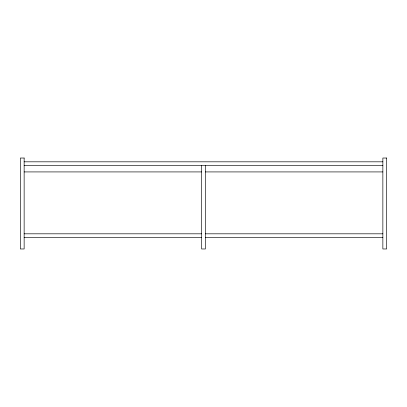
<?xml version="1.0" encoding="UTF-8"?>
<svg xmlns="http://www.w3.org/2000/svg" width="407" height="407" viewBox="0 0 407 407"><rect width="100%" height="100%" fill="white"/><g stroke="black" fill="none" stroke-linecap="round" stroke-linejoin="round"><path stroke-width="0.61" d="M24.14 161.818L382.86 161.818M24.14 165.608L382.86 165.608M24.14 171.922L201.607 171.922M205.393 171.922L382.86 171.922M24.14 233.816L201.607 233.816M205.393 233.816L382.86 233.816M24.14 237.602L201.607 237.602M205.393 237.602L382.86 237.602M205.393 165.608L205.393 248.972L201.607 248.972L201.607 165.608M24.14 158.028L20.35 158.028L20.35 248.972L24.14 248.972L24.14 158.028M386.65 158.028L382.86 158.028L382.86 248.972L386.65 248.972L386.65 158.028"/></g></svg>
